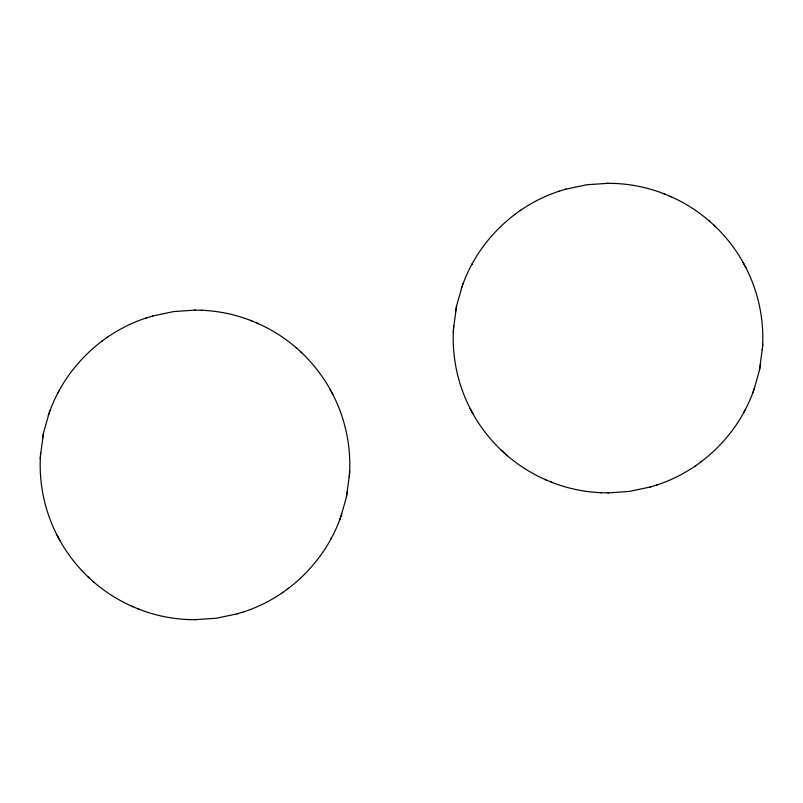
<?xml version="1.0" encoding="UTF-8"?>
<svg xmlns="http://www.w3.org/2000/svg" width="803" height="803" viewBox="0 0 803 803"><rect width="100%" height="100%" fill="white"/><g stroke="black" fill="none" stroke-linecap="round" stroke-linejoin="round"><path stroke-width="1.2" d="M40.441 456.174C38.765 484.249 45.028 512.776 58.318 537.568M349.536 473.64C351.212 445.565 344.949 417.038 331.659 392.245M453.464 329.36C451.788 357.435 458.051 385.962 471.341 410.755M762.559 346.826C764.235 318.751 757.972 290.224 744.682 265.432M40.501 455.361L43.593 432.556L49.113 413.144M340.863 516.67L346.384 497.268L349.476 474.453M453.524 328.547L456.616 305.732L462.137 286.33M753.887 389.856L759.407 370.444L762.499 347.639M40.291 458.894L40.652 452.651M349.325 477.163L349.686 470.919M453.314 332.081L453.675 325.837M762.348 350.349L762.709 344.106M42.418 438.609L42.93 436.019M43.091 435.126L43.593 432.556M346.384 497.268L346.886 494.688M347.047 493.805L347.558 491.205M455.442 311.795L455.953 309.195M456.114 308.312L456.616 305.732M759.407 370.444L759.909 367.874M760.07 366.981L760.582 364.391M49.475 412.16C65.063 368.155 101.82 332.382 146.236 317.988M243.741 611.826C288.157 597.442 324.914 561.658 340.502 517.664M462.498 285.336C478.086 241.342 514.843 205.558 559.259 191.174M656.764 485.012C701.18 470.618 737.937 434.845 753.525 390.84M48.27 415.502L50.298 409.831M339.679 519.983L341.707 514.311M461.293 288.689L463.321 283.017M752.702 393.169L754.73 387.498M59.221 390.569L57.525 393.691M471.642 264.86L472.244 263.745M330.756 539.255L331.358 538.14M743.779 412.431L745.475 409.309M101.409 341.546L101.981 341.145M107.17 337.401L107.692 337.029M520.193 210.587L520.715 210.205M514.432 214.732L515.004 214.321M287.996 588.679L288.568 588.268M282.285 592.795L282.807 592.413M695.308 465.971L695.83 465.599M701.019 461.855L701.591 461.454M152.57 316.051L173.528 311.594L194.938 310.119M565.593 189.227L586.551 184.77L607.961 183.305M195.039 619.695L216.449 618.23L237.407 613.773M608.062 492.881L629.472 491.406L650.43 486.949M145.744 318.149L152.931 315.93M558.768 191.335L565.954 189.106M237.046 613.894L244.232 611.665M650.069 487.07L657.255 484.851M614.536 183.435C631.73 184.158 648.814 187.701 664.794 194.105M201.513 310.259C218.707 310.972 235.791 314.525 251.771 320.919M551.229 482.081C567.209 488.475 584.293 492.028 601.487 492.741M138.206 608.895C154.186 615.299 171.27 618.842 188.464 619.565M607.53 183.295L615.098 183.455M194.517 310.109L202.075 310.269M600.925 492.731L608.483 492.891M187.902 619.545L195.47 619.705M669.933 196.243C702.565 210.266 729.867 236.102 745.927 267.76M256.91 323.057C289.542 337.089 316.844 362.916 332.904 394.574M470.096 408.426C486.156 440.084 513.458 465.911 546.09 479.943M57.073 535.24C73.133 566.898 100.435 592.734 133.067 606.757M663.459 193.553L671.378 196.835M250.436 320.367L258.355 323.659M544.645 479.341L552.564 482.633M131.622 606.165L139.541 609.447M501.162 450.152L507.225 455.642M714.038 225.272L714.861 226.034M708.798 220.544L709.601 221.267M295.775 347.358L296.578 348.09M301.015 352.095L301.838 352.848M88.139 576.966L88.962 577.728M93.399 581.733L94.202 582.456M743.016 262.32L744.251 264.629M471.773 411.558L473.007 413.866M329.993 389.134L331.227 391.442M58.749 538.371L59.984 540.68"/></g></svg>
